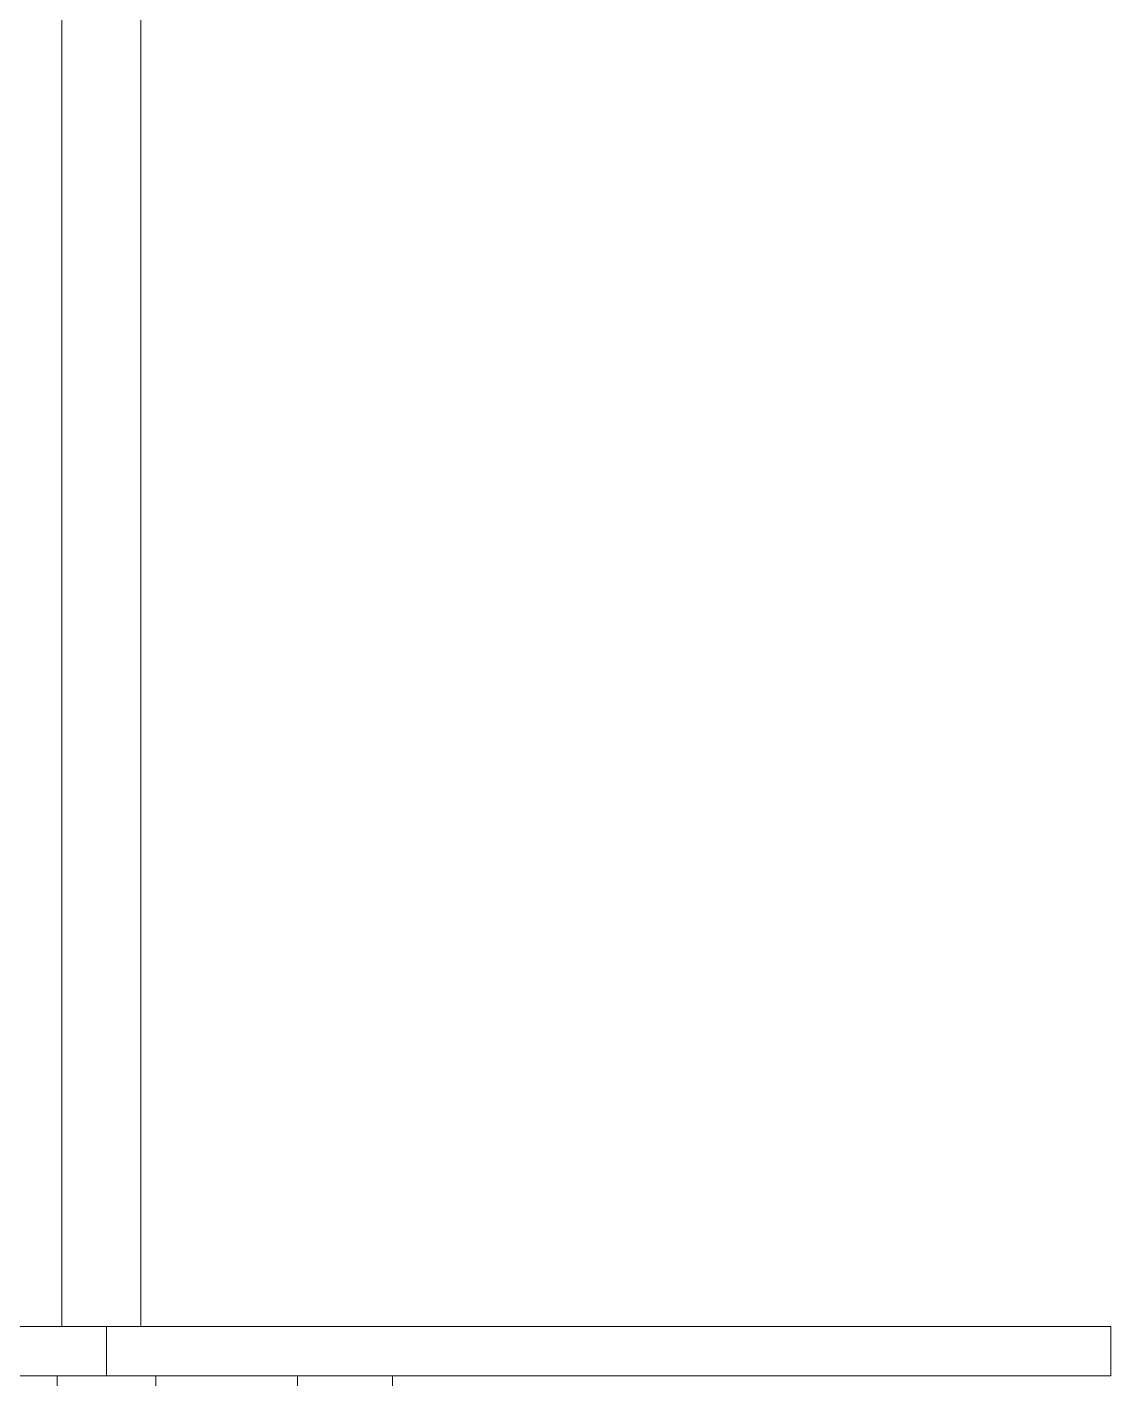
# Model space of a CAD drawing. Header units: inches. Extents: x 21386 to 98862, y -290 to 853.
# Drawn here: x 35704.95 to 35732.41, y 28.5 to 62.92 of the extents above; entities that cross this region are included whole.
import ezdxf

# ---------------------------------------------------------------- set-up
doc = ezdxf.new("R2010")
doc.units = ezdxf.units.IN
doc.header["$MEASUREMENT"] = 0
doc.layers.add('A-GLAZ-CWMG', color=51, linetype='Continuous', lineweight=13)
doc.layers.add('I-FURN', color=30, linetype='Continuous', lineweight=13)

# ---------------------------------------------------------------- blocks, each defined once
blk = doc.blocks.new('Falcon 7700 Series Pedestal Base - 36_ Square Top x 30_ - Wheelchair Height-460525-Building Section - East_West looking South')
at = {"layer": 'I-FURN', "color": 8, "lineweight": 9}
for p, q in [((-26223.344, 30), (-26197.888, 30)), ((-26197.888, 30), (-26172.432, 30)), ((-26197.888, 28.75), (-26197.888, 30)), ((-26172.432, 28.75), (-26172.432, 30)), ((-26197.888, 28.75), (-26223.344, 28.75)), ((-26199.138, 28.75), (-26199.138, 28.5)), ((-26172.432, 28.75), (-26197.888, 28.75)), ((-26196.638, 28.5), (-26196.638, 28.75)), ((-26190.638, 28.5), (-26190.638, 28.75))]:
    blk.add_line(p, q, dxfattribs=at)
blk = doc.blocks.new('Falcon 7700 Series Pedestal Base - 36_ Square Top x 30_ - Wheelchair Height-V158-Building Section - East_West looking South')
at = {"layer": 'I-FURN', "color": 8, "lineweight": 9}
blk.add_line((-26193.047, 28.5), (-26193.047, 28.75), dxfattribs=at)
blk = doc.blocks.new('Rectangular Mullion - Exterior 2_ x 4_5_-V182-Building Section - East_West looking South')
at = {"layer": 'A-GLAZ-CWMG', "color": 8, "lineweight": 9}
for p, q in [((-26199.015, 96), (-26197.015, 96)), ((-26199.015, 96), (-26199.015, 30)), ((-26197.015, 96), (-26197.015, 30))]:
    blk.add_line(p, q, dxfattribs=at)

msp = doc.modelspace()

# ---------------------------------------------------------------- block references
at = {"layer": 'A-GLAZ-CWMG', "color": 8, "lineweight": 9}
msp.add_blockref('Rectangular Mullion - Exterior 2_ x 4_5_-V182-Building Section - East_West looking South', (61904.847, 0), dxfattribs=at)
at = {"layer": 'I-FURN', "color": 8, "lineweight": 9}
for name in ['Falcon 7700 Series Pedestal Base - 36_ Square Top x 30_ - Wheelchair Height-V158-Building Section - East_West looking South', 'Falcon 7700 Series Pedestal Base - 36_ Square Top x 30_ - Wheelchair Height-460525-Building Section - East_West looking South']:
    msp.add_blockref(name, (61904.847, 0), dxfattribs=at)

doc.saveas('drawing.dxf')
